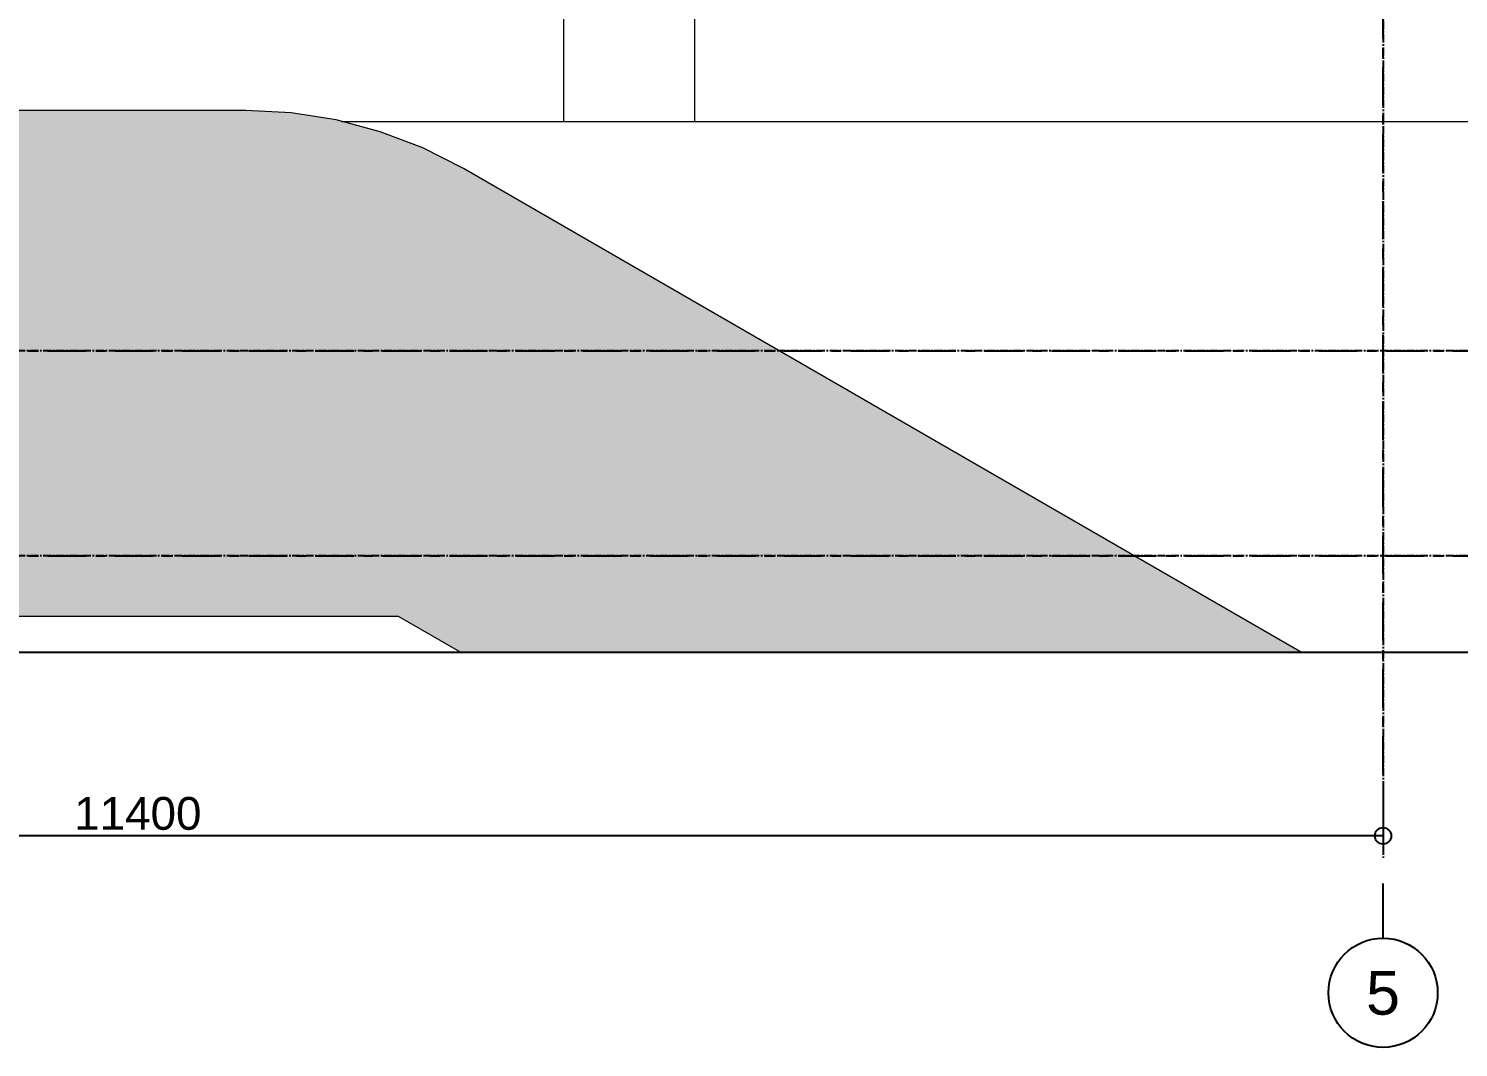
# Model space of a CAD drawing. Header units: millimetres. Extents: x -153298 to 620751, y -313239 to 250031.
# Drawn here: x 48833 to 55378, y 15836 to 20501 of the extents above; entities that cross this region are included whole.
import ezdxf
from ezdxf.enums import TextEntityAlignment as Align

# ---------------------------------------------------------------- set-up
doc = ezdxf.new("R2010")
doc.units = ezdxf.units.MM
for name, pattern in [('CENTER', [2, 1.25, -0.25, 0.25, -0.25]), ('TA_GL_000.70000', [1.925, 0.7, -0.175, 0.175, -0.175, 0.7]), ('XKITLINE00', [0])]:
    doc.linetypes.add(name, pattern=pattern)
doc.layers.get('DEFPOINTS').update_dxf_attribs({"color": 250})
for name, color, linetype in [('000 - 0_SYM_DWG_GRID-BUBBLE_MAIN_COLOR_6', 6, 'Continuous'), ('000 - 0_SYM_DWG_GRIDLINE_MAIN_COLOR_251', 251, 'Continuous'), ('000 - 0_SYM_DWG_SLOPE-SYM_TEXT_COLOR_3', 3, 'Continuous'), ('000 - GRID', 251, 'CENTER')]:
    doc.layers.add(name, color=color, linetype=linetype)
doc.layers.add('Part', color=2, linetype='Continuous', lineweight=0)
doc.styles.add('ARIAL', font='arial.ttf')
doc.styles.add('FAMELINE_FOR_CKST', font='arial.ttf')
doc.styles.add('TA', font='', dxfattribs={"height": 4.5})
doc.styles.get('TA').set_extended_font_data('Cordia New')
doc.dimstyles.new('FAMELINE-CKST_C-C', dxfattribs={"dimtxt": 0.3, "dimasz": 0.15, "dimexe": 0.1, "dimexo": 0.1, "dimgap": 0.05, "dimtad": 1, "dimzin": 0, "dimdsep": 46, "dimtxsty": 'FAMELINE_FOR_CKST', "dimblk": 'ORIGIN', "dimblk1": 'ORIGIN', "dimblk2": 'ORIGIN', "dimsah": 1, "dimcen": 0.1, "dimdle": 0.1, "dimclrd": 256, "dimclre": 256, "dimclrt": 3, "dimadec": 0, "dimazin": 0, "dimtfac": 1, "dimtix": 1, "dimtmove": 2, "dimatfit": 3, "dimfxl": 1, "dimtolj": 1, "dimtzin": 0, "dimlwd": -1, "dimlwe": -1, "dimarcsym": 0})

# ---------------------------------------------------------------- blocks, each defined once
blk = doc.blocks.new('*A5453')
at = {"layer": 'Part'}
blk.add_hatch(color=256, dxfattribs=at).paths.add_polyline_path([(457.783, -42.907), (488.501, -60.643), (457.723, -60.643), (455.393, -59.297), (419.952, -59.297), (419.952, -50.177), (418.352, -50.177), (418.352, -48.777), (433.12, -48.778), (433.12, -46.874), (432.39, -46.786), (431.703, -46.525), (431.099, -46.108), (430.611, -45.558), (430.27, -44.907), (430.094, -44.194), (430.094, -43.459), (430.27, -42.746), (430.611, -42.095), (431.099, -41.545), (431.703, -41.128), (432.39, -40.867), (433.12, -40.778), (449.809, -40.778), (451.475, -40.866), (453.124, -41.126), (454.736, -41.556), (456.295, -42.152)], flags=17)
blk = doc.blocks.new('*A12831248')
at = {"layer": 'Part', "linetype": 'XKITLINE00', "lineweight": 0}
for p, q in [((462.421793, 8.822545), (463.502253, 8.822545)), ((464.754767, 8.822545), (465.457895, 8.822545)), ((465.817911, 8.822545), (465.897911, 8.822545)), ((461.457888, 5.290064), (461.457888, 6.893745)), ((461.457888, 3.778517), (461.457888, 4.113004)), ((461.457888, 3.138387), (461.457888, 3.258517)), ((461.457888, 2.742546), (461.457888, 2.782517)), ((466.257888, 2.742546), (466.257888, 2.782517)), ((461.457888, -20.634477), (461.457888, 1.142546)), ((466.257888, -20.634477), (466.257888, 1.142546)), ((461.457888, -41.177455), (461.457888, -21.864234)), ((466.257888, -41.177455), (466.257888, -21.864234)), ((461.457888, -41.177455), (466.257888, -41.177455))]:
    blk.add_line(p, q, dxfattribs=at)
blk = doc.blocks.new('*A12941259')
at = {"layer": 'Part', "linetype": 'XKITLINE00', "lineweight": 0}
blk.add_line((453.317656, -41.177455), (519.058329, -41.177455), dxfattribs=at)
blk = doc.blocks.new('*A17981751')
at = {"layer": 'Part', "linetype": 'XKITLINE00', "lineweight": 0}
for p, q in [((449.808582, -40.778463), (433.119769, -40.778463)), ((451.475193, -40.865504), (449.808582, -40.778463)), ((453.123672, -41.125668), (451.475193, -40.865504)), ((454.736085, -41.556125), (453.123672, -41.125668)), ((456.29489, -42.152192), (454.736085, -41.556125)), ((457.783128, -42.907385), (456.29489, -42.152192)), ((488.500698, -60.642663), (457.783128, -42.907385)), ((419.951753, -59.297455), (455.392785, -59.297455)), ((455.392785, -59.297455), (457.722664, -60.642663))]:
    blk.add_line(p, q, dxfattribs=at)
blk = doc.blocks.new('*U5052')
at = {"layer": '000 - 0_SYM_DWG_GRID-BUBBLE_MAIN_COLOR_6'}
blk.add_line((35, 0), (30, 0), dxfattribs=at)
blk.add_circle((40, 0), 5, dxfattribs=at)
at = {"layer": '000 - 0_SYM_DWG_GRIDLINE_MAIN_COLOR_251', "color": 0, "linetype": 'ByBlock', "ltscale": 5}
blk.add_line((20, 0), (-355.74, 0), dxfattribs=at)
at = {"layer": '000 - 0_SYM_DWG_GRIDLINE_MAIN_COLOR_251', "color": 0}
blk.add_point((0, 0), dxfattribs=at)
at = {"style": 'TA', "flags": 1}
blk.add_attdef('LOCATION', (6, -6), '', height=4.5, rotation=270, dxfattribs=at)
at = {"layer": '000 - 0_SYM_DWG_SLOPE-SYM_TEXT_COLOR_3', "style": 'ARIAL'}
blk.add_attdef('GRID-HEAD', text='', height=4, rotation=90, dxfattribs=at).set_placement((40, 0), align=Align.MIDDLE_CENTER)
blk = doc.blocks.new('*U6394')
at = {"layer": '000 - 0_SYM_DWG_GRIDLINE_MAIN_COLOR_251', "color": 0, "linetype": 'ByBlock', "ltscale": 5}
blk.add_line((20, 0), (-651.81, 0), dxfattribs=at)
at = {"style": 'TA', "flags": 1}
blk.add_attdef('LOCATION', (6, -6), '', height=4.5, rotation=270, dxfattribs=at)
blk = doc.blocks.new('*U5051')
at = {"layer": '000 - 0_SYM_DWG_GRIDLINE_MAIN_COLOR_251', "color": 0, "linetype": 'ByBlock', "ltscale": 5}
blk.add_line((20, 0), (-674.45, 0), dxfattribs=at)
at = {"style": 'TA', "flags": 1}
blk.add_attdef('LOCATION', (6, -6), '', height=4.5, rotation=270, dxfattribs=at)
blk = doc.blocks.new('_Origin')
at = {"color": 0, "linetype": 'ByBlock', "lineweight": -2}
blk.add_line((0, 0), (-1, 0), dxfattribs=at)
blk.add_circle((0, 0), 0.5, dxfattribs=at)
blk = doc.blocks.new('*D6392')
at = {"transparency": 16777216}
for p, q in [((11400, 100460), (11400, 100178.7)), ((22800, 100460), (22800, 100178.7)), ((22725, 100228.7), (11475, 100228.7))]:
    blk.add_line(p, q, dxfattribs=at)
at = {"layer": 'DEFPOINTS', "color": 0, "transparency": 16777216}
for p in [(11400, 100510), (22800, 100510), (11400, 100228.7)]:
    blk.add_point(p, dxfattribs=at)
at = {"transparency": 16777216, "xscale": 75, "yscale": 75, "zscale": 75, "rotation": 180}
blk.add_blockref('_Origin', (11400, 100228.7), dxfattribs=at)
at = {"transparency": 16777216, "xscale": 75, "yscale": 75, "zscale": 75}
blk.add_blockref('_Origin', (22800, 100228.7), dxfattribs=at)
at = {"color": 3, "transparency": 16777216, "insert": (17100, 100330.3), "char_height": 150, "attachment_point": 5, "style": 'FAMELINE_FOR_CKST'}
blk.add_mtext('\\A1;11400', dxfattribs=at)
blk = doc.blocks.new('W-1-PP19-ST-ENT1-1_20260610-094632_ELEVATION_1_DIMS')
at = {"layer": '000 - GRID', "linetype": 'TA_GL_000.70000', "xscale": 50.00000000000004, "yscale": 50.00000000000004, "zscale": 50.00000000000004, "rotation": 270}
blk.add_blockref('*U5052', (22800, 101510), dxfattribs=at).add_auto_attribs({'GRID-HEAD': '5'})
at = {"layer": '000 - GRID', "linetype": 'TA_GL_000.70000', "xscale": 50.00000000000004, "yscale": 50.00000000000004, "zscale": 50.00000000000004, "rotation": 180}
for name, p in [('*U6394', (-2830, 102450)), ('*U5051', (-2830, 101510))]:
    blk.add_blockref(name, p, dxfattribs=at)
at = {"color": 6}
dim = blk.add_linear_dim(base=(11400, 100228.7), p1=(22800, 100510), p2=(11400, 100510), dimstyle='FAMELINE-CKST_C-C', override={"dimscale": 500, "dimdec": 0, "dimlfac": 1}, dxfattribs=at)
dim.commit()
dim.dimension.update_dxf_attribs({"geometry": '*D6392', "text_midpoint": (17100, 100330.3)})

msp = doc.modelspace()

# ---------------------------------------------------------------- linework, layer by layer
at = {"color": 1, "linetype": 'CENTER', "ltscale": 30}
for p, q in [((55032.7713, 32774.6401), (55032.7713, 16703.507)), ((59557.5016, 19025.8988), (24877.4489, 19025.8988)), ((59557.5016, 18085.8988), (24877.4489, 18085.8988))]:
    msp.add_line(p, q, dxfattribs=at)
at = {"color": 1}
msp.add_line((37493.0736, 17645.6921), (59414.1885, 17645.6921), dxfattribs=at)

# ---------------------------------------------------------------- block references
at = {"color": 6}
msp.add_blockref('W-1-PP19-ST-ENT1-1_20260610-094632_ELEVATION_1_DIMS', (32232.7713, -83424.1012), dxfattribs=at)
at = {"lineweight": 0, "xscale": 125, "yscale": 125, "zscale": 125}
for name in ['*A12831248', '*A17981751', '*A5453', '*A12941259']:
    msp.add_blockref(name, (-6399.4671, 25223.0807), dxfattribs=at)

doc.saveas('drawing.dxf')
